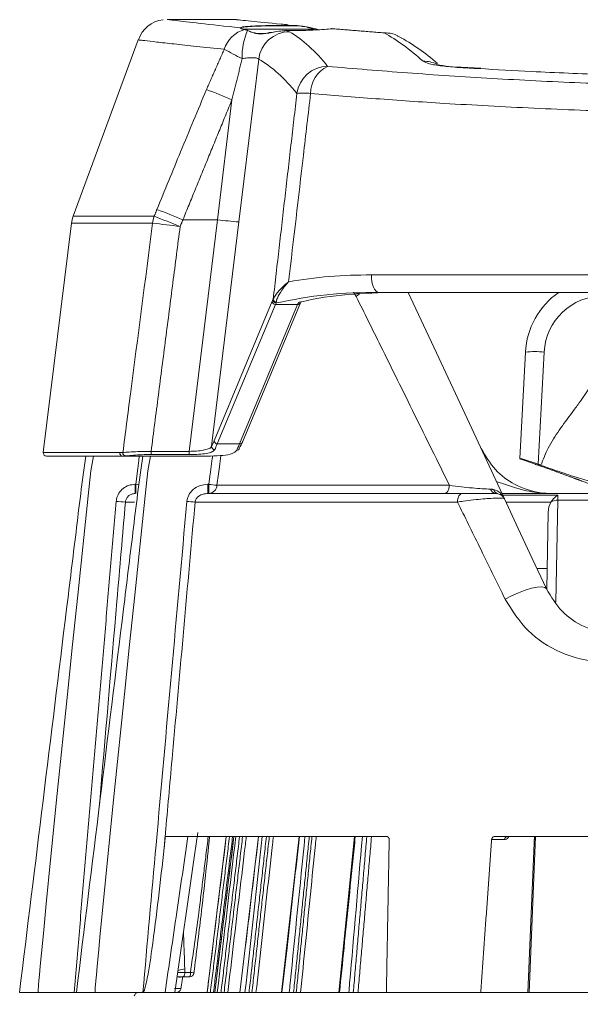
# Model space of a CAD drawing. Extents: x 2 to 136, y 1 to 99.
# Drawn here: x 54.717 to 56.519, y 96.263 to 99.383 of the extents above; entities that cross this region are included whole.
import ezdxf

# ---------------------------------------------------------------- set-up
doc = ezdxf.new("R2010")
doc.units = 0
doc.header["$MEASUREMENT"] = 0
doc.linetypes.add('SLD-Solid', pattern=[0])
doc.layers.add('OBJECT', color=7, linetype='CONTINUOUS')

msp = doc.modelspace()

# ---------------------------------------------------------------- linework, layer by layer
at = {"layer": 'OBJECT', "linetype": 'SLD-Solid', "lineweight": 15}
for p, q in [((55.4118, 99.3832), (55.1918, 99.3832)), ((55.4299, 99.3531), (55.4298, 99.3531)), ((55.4312, 99.3522), (55.663, 99.3522)), ((55.6631, 99.3522), (55.4318, 99.3522)), ((55.664, 99.3531), (55.6639, 99.3532)), ((55.664, 99.3531), (55.6641, 99.3531)), ((55.7143, 99.3532), (55.7141, 99.3531)), ((55.7142, 99.3532), (55.7141, 99.3531)), ((55.7145, 99.3532), (55.7143, 99.3532)), ((55.0977, 99.3181), (54.8894, 98.752)), ((55.4843, 99.2564), (55.4208, 98.7339)), ((56.127, 99.2291), (56.1333, 99.2298)), ((56.196, 99.2265), (56.1333, 99.23)), ((56.194, 99.2266), (56.1337, 99.2303)), ((55.3519, 98.7412), (55.3986, 99.1259)), ((54.8894, 98.752), (55.1491, 98.752)), ((54.884, 98.7297), (54.7937, 97.9944)), ((55.1443, 98.7297), (54.884, 98.7297)), ((55.3519, 98.7412), (55.2413, 98.7412)), ((55.2616, 97.9983), (55.3519, 98.7412)), ((55.4208, 98.7339), (55.3334, 98.0147)), ((55.8463, 98.5643), (58.5474, 98.5643)), ((55.8072, 98.5031), (55.7971, 98.4944)), ((58.5242, 98.5082), (55.8695, 98.5082)), ((56.0636, 98.5082), (55.9245, 98.5082)), ((55.9852, 98.5082), (55.9636, 98.5082)), ((56.0986, 98.5082), (55.9967, 98.5082)), ((56.4458, 98.5082), (56.0907, 98.5082)), ((56.6744, 98.5082), (56.1346, 98.5082)), ((55.3417, 98.0326), (55.5279, 98.4797)), ((55.5378, 98.4693), (55.3516, 98.0221)), ((55.4226, 98.0221), (55.6088, 98.4693)), ((55.4319, 98.0275), (55.618, 98.4746)), ((55.6088, 98.4693), (55.5378, 98.4693)), ((56.3214, 97.9751), (56.3392, 98.3163)), ((56.3992, 98.3168), (56.3803, 97.9569)), ((55.3516, 98.0221), (55.4226, 98.0221)), ((54.7937, 97.9944), (55.0389, 97.9944)), ((55.0478, 97.9832), (54.8037, 97.9832)), ((54.9238, 97.9832), (54.8742, 97.9832)), ((55.0672, 97.9832), (55.0387, 97.9832)), ((55.2686, 97.9832), (55.0478, 97.9832)), ((55.1394, 97.9883), (55.1394, 97.9983)), ((55.1394, 97.9983), (55.2616, 97.9983)), ((55.2616, 97.9883), (55.1394, 97.9883)), ((55.2616, 97.9883), (55.2616, 97.9983)), ((56.325, 97.9737), (56.371, 97.957)), ((55.0906, 97.8927), (55.0881, 97.8927)), ((55.0881, 97.8927), (55.0881, 97.8632)), ((55.0906, 97.8927), (55.0906, 97.8632)), ((55.3244, 97.8927), (55.3216, 97.8927)), ((55.3216, 97.8632), (55.3216, 97.8927)), ((55.3244, 97.8927), (55.3244, 97.8632)), ((56.0956, 97.8895), (55.3505, 97.8895)), ((56.1363, 97.8632), (55.3216, 97.8632)), ((56.2643, 97.8632), (56.9214, 97.8632)), ((56.4428, 97.8632), (56.2643, 97.8632)), ((56.4428, 97.8632), (56.2643, 97.8632)), ((56.4428, 97.8632), (56.2643, 97.8632)), ((56.4427, 97.8577), (56.2669, 97.8577)), ((55.057, 97.8358), (55.0865, 97.8358)), ((55.2804, 97.8358), (56.1216, 97.8358)), ((56.2773, 97.8354), (56.4212, 97.8354)), ((56.4369, 97.5148), (56.4426, 97.8418)), ((56.9214, 97.8418), (56.4426, 97.8418)), ((56.4122, 97.8024), (56.4079, 97.556)), ((56.4091, 97.6232), (56.3763, 97.6232)), ((55.8948, 96.7632), (55.1851, 96.7632)), ((55.3803, 96.7632), (55.3189, 96.2632)), ((55.4048, 96.7632), (55.3434, 96.2632)), ((55.4833, 96.7632), (55.4238, 96.2632)), ((55.6136, 96.7632), (55.5577, 96.2632)), ((55.7917, 96.7632), (55.7411, 96.2632)), ((56.2309, 96.7535), (56.2728, 96.7535)), ((56.2405, 96.7632), (58.1523, 96.7632)), ((56.3508, 96.2632), (56.3717, 96.7632)), ((56.3668, 96.7421), (56.3468, 96.2632)), ((55.2474, 96.3279), (55.2245, 96.3279)), ((55.2472, 96.3389), (55.2254, 96.334)), ((55.2474, 96.3279), (55.2652, 96.3279)), ((55.2626, 96.3132), (55.2227, 96.3132)), ((54.8925, 96.2632), (54.7774, 96.2632)), ((55.113, 96.2632), (54.9599, 96.2632)), ((55.1451, 96.2632), (55.113, 96.2632)), ((55.1451, 96.2632), (55.8935, 96.2632)), ((55.2352, 96.2764), (55.2142, 96.2764)), ((55.8935, 96.2632), (56.1959, 96.2632)), ((56.1959, 96.2632), (56.2019, 96.2632)), ((56.1959, 96.2632), (56.9885, 96.2632))]:
    msp.add_line(p, q, dxfattribs=at)
at = {"layer": 'OBJECT', "linetype": 'SLD-Solid', "lineweight": 15, "flags": 128}
for points in [[(55.8695, 98.5082), (55.8646, 98.5093), (55.8599, 98.5126), (55.8557, 98.5179), (55.852, 98.5251), (55.8492, 98.5337), (55.8472, 98.5434), (55.8462, 98.5537), (55.8463, 98.5643)], [(56.2724, 97.8459), (56.1595, 98.0881), (56.0538, 98.3147), (55.9636, 98.5082)], [(54.9548, 97.9832), (54.9461, 97.9363), (54.9378, 97.856), (54.9045, 97.5378), (54.8879, 97.3787), (54.8715, 97.2196), (54.8388, 96.9014), (54.8173, 96.6892), (54.8032, 96.5475), (54.794, 96.453), (54.7879, 96.3899), (54.784, 96.3478), (54.7815, 96.3197), (54.7798, 96.301), (54.7788, 96.2884), (54.7782, 96.2801), (54.7778, 96.2745), (54.7775, 96.2707), (54.7774, 96.2682), (54.7773, 96.2666), (54.7773, 96.2654), (54.7773, 96.2647), (54.7773, 96.2642), (54.7773, 96.2639), (54.7773, 96.2636), (54.7773, 96.2635), (54.7773, 96.2634), (54.7774, 96.2633), (54.7774, 96.2633), (54.7774, 96.2632), (54.7774, 96.2632), (54.7774, 96.2632), (54.7774, 96.2632), (54.7774, 96.2632), (54.7774, 96.2632)], [(55.1373, 97.9832), (55.1286, 97.9363), (55.1203, 97.856), (55.087, 97.5378), (55.0704, 97.3787), (55.0539, 97.2196), (55.0213, 96.9014), (54.9998, 96.6892), (54.9857, 96.5475), (54.9765, 96.453), (54.9704, 96.3899), (54.9665, 96.3478), (54.9639, 96.3197), (54.9623, 96.301), (54.9613, 96.2884), (54.9606, 96.2801), (54.9602, 96.2745), (54.96, 96.2707), (54.9598, 96.2682), (54.9598, 96.2666), (54.9597, 96.2654), (54.9597, 96.2647), (54.9597, 96.2642), (54.9598, 96.2639), (54.9598, 96.2636), (54.9598, 96.2635), (54.9598, 96.2634), (54.9598, 96.2633), (54.9598, 96.2633), (54.9598, 96.2632), (54.9599, 96.2632), (54.9599, 96.2632), (54.9599, 96.2632), (54.9599, 96.2632), (54.9599, 96.2632)], [(56.325, 97.9737), (56.323, 97.9745), (56.3218, 97.9749), (56.3214, 97.9751)], [(55.1004, 97.8915), (55.0958, 97.892), (55.0906, 97.8927)], [(56.0956, 97.8895), (56.095, 97.8842), (56.094, 97.8792), (56.0924, 97.8747), (56.0905, 97.8707), (56.0882, 97.8675), (56.0856, 97.8651), (56.0829, 97.8637), (56.0801, 97.8632)], [(56.1363, 97.8632), (56.1336, 97.8627), (56.131, 97.8611), (56.1285, 97.8587), (56.1263, 97.8553), (56.1245, 97.8512), (56.123, 97.8465), (56.122, 97.8413), (56.1216, 97.8358)], [(56.4069, 97.5575), (56.3613, 97.6553), (56.3165, 97.7514), (56.2724, 97.8459)], [(56.4426, 97.8418), (56.4426, 97.8481), (56.4427, 97.8534), (56.4427, 97.8577)], [(56.4069, 97.5575), (56.4016, 97.5622), (56.3913, 97.5641), (56.3768, 97.5633), (56.3588, 97.5597), (56.3384, 97.5536), (56.3167, 97.5452), (56.295, 97.5352), (56.2745, 97.524)], [(55.2151, 96.263), (55.2789, 96.7041), (55.2897, 96.7762)]]:
    msp.add_lwpolyline(points, dxfattribs=at)
at = {"layer": 'OBJECT', "linetype": 'SLD-Solid', "lineweight": 15}
for centre, radius, start, end in [((55.1857, 99.2917), 0.0904, 95.1369, 163.4199), ((55.4646, 99.2593), 0.0952, 105.3473, 162.539), ((55.4239, 99.3554), 0.001, 30.3932, 89.9246), ((55.4295, 99.3523), 0.000935, 69.8741, 98.9363), ((55.4296, 99.3522), 0.000917, 70.1028, 99.2479), ((55.6294, 99.2666), 0.1982, 155.6675, 182.5325), ((55.5839, 99.2435), 0.1004, 90.6217, 172.6577), ((55.664, 99.3522), 0.000935, 95.1366, 182.0443), ((55.6641, 99.3522), 0.000928, 94.947, 181.4479), ((55.625, 98.7538), 0.6522, 48.5017, 61.8767), ((55.7634, 99.9657), 0.7818, 240.114, 244.8721), ((56.0131, 99.1514), 0.0978, 64.1689, 91.0289), ((55.7067, 99.1318), 0.101, 90.8671, 171.9952), ((55.7462, 99.1465), 0.0955, 115.41, 180.3894), ((56.1448, 99.6604), 0.4308, 257.9371, 268.4591), ((54.0798, 95.9552), 3.434, 67.4163, 68.8862), ((55.6287, 98.9699), 0.1773, 82.8778, 97.1222), ((54.9833, 98.7175), 0.1, 159.8, 173), ((55.2543, 98.7178), 0.1106, 161.9541, 173.8105), ((53.981, 95.6624), 3.3031, 67.7375, 69.2902), ((53.9873, 95.6805), 3.3076, 67.7218, 69.2712), ((54.8115, 95.5457), 3.2014, 82.4457, 84.0333), ((55.5239, 100.0351), 1.3053, 262.4276, 265.4718), ((56.5889, 98.3032), 0.25, 124.9152, 177), ((55.5381, 98.4795), 0.0102, 178.7699, 267.9065), ((55.5403, 98.4845), 0.0102, 178.1894, 267.9337), ((55.5411, 98.4866), 0.0102, 179.3435, 265.2499), ((55.6097, 98.4784), 0.00921, 264.783, 335.6628), ((56.5889, 98.3068), 0.19, 90, 177), ((56.3713, 98.0702), 0.2481, 83.565, 97.4347), ((55.352, 98.0323), 0.0102, 178.7665, 267.9098), ((55.3436, 98.0141), 0.0102, 176.6226, 268.0973), ((55.4135, 98.0107), 0.00933, 266.5372, 354.4859), ((55.4235, 98.0313), 0.00921, 264.7774, 335.663), ((54.8037, 97.9932), 0.01, 173, 270), ((55.0484, 97.9928), 0.00967, 170.6545, 266.279), ((55.0586, 97.9934), 0.00985, 171.8413, 264.8764), ((55.4554, 98.8718), 0.9879, 262.3807, 263.9022), ((55.3228, 97.8909), 0.0278, 273.4855, 357.167), ((56.2465, 97.8828), 0.0197, 195.8847, 263.3447), ((56.256, 97.8812), 0.0193, 195.2977, 255.0695), ((56.2452, 97.8332), 0.03, 25, 78.8348), ((55.0859, 98.4511), 0.616, 264.5641, 267.3089), ((55.3443, 98.8085), 0.9748, 264.6873, 266.2414), ((56.4415, 97.8017), 0.0401, 88.4231, 118.9191), ((56.2821, 96.7539), 0.00936, 94.2416, 182.2358), ((55.242, 96.3244), 0.0235, 331.5271, 8.6241), ((55.2626, 96.3282), 0.015, 270, 352.6707), ((55.2095, 95.8663), 0.465, 81.5878, 83.1168), ((55.0998, 96.2479), 0.0154, 97.1656, 163.7125)]:
    msp.add_arc(centre, radius, start, end, dxfattribs=at)
for centre, major_axis, ratio, start_param, end_param in [((53.308, 82.0062), (2.1689, 17.375), 0.120232, 6.166548, 6.230996), ((57.8692, 82.0062), (-2.1689, 17.375), 0.120232, 6.143924, 6.197792), ((53.2094, 82.0184), (2.1692, 17.275), 0.120906, 6.166722, 6.23117), ((55.494, 98.0094), (0.064, 0.5099), 0.120906, 0.385369, 0.412418), ((55.5038, 98.0082), (0.0641, 0.4999), 0.123247, 0.385982, 0.413031), ((55.5749, 98.0082), (0.0641, 0.4999), 0.123247, 0.377133, 0.413031), ((55.3744, 98.4844), (0.0615, 0.4899), 0.120906, 3.445752, 3.554011), ((55.3842, 98.4832), (0.0615, 0.4999), 0.118561, 3.445151, 3.55341), ((55.4553, 98.4832), (0.0615, 0.4999), 0.118561, 3.426946, 3.55341), ((55.4651, 98.482), (0.0615, 0.4899), 0.120906, 3.427547, 3.554011), ((56.4422, 97.8019), (0.0008, 0.0477), 0.62936, 0.801932, 1.57041)]:
    msp.add_ellipse(centre, major_axis=major_axis, ratio=ratio, start_param=start_param, end_param=end_param, dxfattribs=at)
for points, knots in [([(55.1914, 99.3832), (55.1916, 99.3832), (55.1927, 99.383), (55.1953, 99.3827), (55.1978, 99.3824), (55.2245, 99.3792), (55.287, 99.3716), (55.3779, 99.3615), (55.4239, 99.3565)], [0, 0, 0, 0, 0.010095, 0.094011, 0.176827, 0.354266, 0.673199, 1, 1, 1, 1]), ([(55.5786, 99.3662), (55.5711, 99.3669), (55.5204, 99.3716), (55.4535, 99.3783), (55.406, 99.3832), (55.4104, 99.3827), (55.4118, 99.3826)], [0, 0, 0, 0, 0.066123, 0.44187, 0.828577, 1, 1, 1, 1]), ([(55.4239, 99.3565), (55.4255, 99.3574), (55.4287, 99.3592), (55.4547, 99.3615), (55.493, 99.3632), (55.5408, 99.3642), (55.5784, 99.3643), (55.5981, 99.3641), (55.6012, 99.3641)], [0, 0, 0, 0, 0.193241, 0.386488, 0.579566, 0.772391, 0.965024, 1, 1, 1, 1]), ([(55.601, 99.3631), (55.5841, 99.3632), (55.5503, 99.3633), (55.5017, 99.3624), (55.4614, 99.3609), (55.434, 99.3587), (55.4253, 99.3567), (55.4249, 99.3556), (55.4249, 99.3555)], [0, 0, 0, 0, 0.192566, 0.385131, 0.577738, 0.770507, 0.963513, 1, 1, 1, 1]), ([(55.5678, 99.3475), (55.5509, 99.3454), (55.5219, 99.342), (55.4853, 99.3354), (55.4626, 99.3423), (55.4522, 99.3468), (55.4488, 99.3483)], [0, 0, 0, 0, 0.35693, 0.612991, 0.87017, 1, 1, 1, 1]), ([(55.4497, 99.3474), (55.4599, 99.3428), (55.4782, 99.3347), (55.5178, 99.3391), (55.5473, 99.3461), (55.565, 99.3464), (55.5679, 99.3465)], [0, 0, 0, 0, 0.350739, 0.62487, 0.939555, 1, 1, 1, 1]), ([(55.7142, 99.3532), (55.7062, 99.3523), (55.69, 99.3505), (55.6485, 99.3485), (55.6059, 99.3475), (55.5784, 99.3475), (55.5678, 99.3475)], [0, 0, 0, 0, 0.276323, 0.552659, 0.828641, 1, 1, 1, 1]), ([(55.5678, 99.3475), (55.5679, 99.3474), (55.5757, 99.3464), (55.5793, 99.3452), (55.5828, 99.344)], [0, 0, 0, 0, 0.008014, 1, 1, 1, 1]), ([(55.663, 99.3522), (55.6489, 99.3562), (55.6296, 99.3617), (55.6071, 99.3628), (55.601, 99.3631)], [0, 0, 0, 0, 0.728743, 1, 1, 1, 1]), ([(55.6012, 99.3641), (55.6178, 99.3623), (55.6404, 99.36), (55.6591, 99.3545), (55.664, 99.3531)], [0, 0, 0, 0, 0.736891, 1, 1, 1, 1]), ([(55.3738, 99.2878), (55.3433, 99.291), (55.2822, 99.2972), (55.2104, 99.305), (55.154, 99.3112), (55.1179, 99.3154), (55.0995, 99.3175), (55.0992, 99.3175), (55.0991, 99.3175)], [0, 0, 0, 0, 0.177514, 0.355029, 0.538783, 0.722538, 0.8848, 1, 1, 1, 1]), ([(55.9322, 99.3287), (55.9312, 99.3294), (55.9214, 99.3367), (55.9049, 99.3394), (55.8904, 99.3402), (55.8866, 99.3402), (55.8864, 99.3402)], [0, 0, 0, 0, 0.079323, 0.761322, 0.99073, 1, 1, 1, 1]), ([(55.4843, 99.2564), (55.4829, 99.2575), (55.48, 99.2596), (55.4668, 99.2606), (55.45, 99.26), (55.4372, 99.2585), (55.4314, 99.2579)], [0, 0, 0, 0, 0.26233, 0.524835, 0.78459, 1, 1, 1, 1]), ([(56.0113, 99.2492), (56.0167, 99.2464), (56.0274, 99.2409), (56.0692, 99.2336), (56.1079, 99.2306), (56.127, 99.2291)], [0, 0, 0, 0, 0.336948, 0.673845, 1, 1, 1, 1]), ([(55.7052, 99.2328), (55.7892, 99.2257), (55.9576, 99.2114), (56.2304, 99.1935), (56.5141, 99.1792), (56.8072, 99.1698), (57.1053, 99.1655), (57.4034, 99.1664), (57.6975, 99.1728), (57.9843, 99.184), (58.2458, 99.1985), (58.4816, 99.2151), (58.6195, 99.2269), (58.6885, 99.2328)], [0, 0, 0, 0, 0.094108, 0.188508, 0.282606, 0.376776, 0.471253, 0.56542, 0.658464, 0.751806, 0.844857, 0.922428, 1, 1, 1, 1]), ([(58.214, 99.2261), (58.167, 99.2234), (58.0556, 99.2169), (57.8704, 99.2087), (57.6611, 99.2018), (57.4482, 99.1974), (57.2355, 99.1956), (57.0226, 99.1964), (56.8089, 99.1999), (56.586, 99.2063), (56.3782, 99.2148), (56.2464, 99.2224), (56.1908, 99.2256)], [0, 0, 0, 0, 0.073735, 0.174905, 0.279004, 0.383102, 0.484278, 0.585454, 0.689583, 0.793713, 0.912817, 1, 1, 1, 1]), ([(55.158, 98.774), (55.1833, 98.8356), (55.236, 98.964), (55.2892, 99.0921), (55.3169, 99.1587)], [0, 0, 0, 0, 0.480478, 1, 1, 1, 1]), ([(55.6507, 99.1459), (55.6429, 99.0798), (55.6195, 98.8786), (55.596, 98.6774), (55.5802, 98.5423)], [0, 0, 0, 0, 0.328344, 1, 1, 1, 1]), ([(58.7431, 99.1459), (58.6552, 99.1387), (58.4793, 99.1244), (58.1944, 99.1065), (57.8982, 99.0923), (57.5924, 99.0831), (57.2816, 99.0789), (56.9707, 99.08), (56.664, 99.0866), (56.365, 99.098), (56.0962, 99.1126), (55.8572, 99.1288), (55.7195, 99.1402), (55.6507, 99.1459)], [0, 0, 0, 0, 0.094729, 0.189754, 0.284474, 0.379253, 0.474339, 0.569114, 0.662863, 0.756911, 0.850666, 0.925332, 1, 1, 1, 1]), ([(55.0489, 97.9948), (55.0569, 98.057), (55.0887, 98.302), (55.1205, 98.547), (55.1443, 98.7297)], [0, 0, 0, 0, 0.254031, 1, 1, 1, 1]), ([(55.5802, 98.5423), (55.6233, 98.5489), (55.71, 98.5622), (55.8007, 98.5636), (55.8463, 98.5643)], [0, 0, 0, 0, 0.497922, 1, 1, 1, 1]), ([(55.5309, 98.4867), (55.5333, 98.4911), (55.5393, 98.5023), (55.5571, 98.5223), (55.5727, 98.5362), (55.5792, 98.5415), (55.5801, 98.5422), (55.5802, 98.5423)], [0, 0, 0, 0, 0.291273, 0.731775, 0.961022, 0.99599, 1, 1, 1, 1]), ([(55.5802, 98.5423), (55.5801, 98.5422), (55.5793, 98.5414), (55.5769, 98.5387), (55.5689, 98.5297), (55.5558, 98.5125), (55.5437, 98.4911), (55.5412, 98.4806), (55.5402, 98.4764)], [0, 0, 0, 0, 0.003813, 0.036465, 0.111777, 0.383706, 0.753032, 1, 1, 1, 1]), ([(55.8695, 98.5082), (55.8134, 98.5072), (55.7004, 98.5054), (55.5937, 98.4847), (55.54, 98.4743)], [0, 0, 0, 0, 0.497068, 1, 1, 1, 1]), ([(55.6117, 98.4759), (55.6153, 98.4767), (55.6667, 98.4888), (55.7693, 98.5047), (55.8726, 98.507), (55.9245, 98.5082)], [0, 0, 0, 0, 0.03518, 0.514633, 1, 1, 1, 1]), ([(55.9852, 98.5082), (55.9882, 98.5082), (55.994, 98.5082), (55.9958, 98.5082), (55.9967, 98.5082)], [0, 0, 0, 0, 0.519165, 1, 1, 1, 1]), ([(56.1346, 98.5082), (56.1233, 98.5082), (56.1003, 98.5082), (56.0759, 98.5082), (56.0636, 98.5082)], [0, 0, 0, 0, 0.49149, 1, 1, 1, 1]), ([(55.7971, 98.4944), (55.823, 98.4421), (55.8842, 98.3182), (55.9838, 98.1166), (56.0583, 97.9653), (56.0956, 97.8895)], [0, 0, 0, 0, 0.267535, 0.633326, 1, 1, 1, 1]), ([(56.3887, 97.9539), (56.396, 97.9726), (56.4114, 98.0122), (56.4477, 98.0673), (56.4823, 98.114), (56.5099, 98.1513), (56.5294, 98.1789), (56.5491, 98.2103), (56.5688, 98.2472), (56.575, 98.2776), (56.578, 98.2924)], [0, 0, 0, 0, 0.15382, 0.32546, 0.503781, 0.600006, 0.681858, 0.763121, 0.884544, 1, 1, 1, 1]), ([(55.2616, 97.9983), (55.2696, 97.9986), (55.2857, 97.9991), (55.3071, 98.0017), (55.3236, 98.0059), (55.3311, 98.0107), (55.333, 98.014), (55.3334, 98.0147)], [0, 0, 0, 0, 0.231455, 0.462802, 0.696834, 0.935031, 1, 1, 1, 1]), ([(55.3432, 98.0039), (55.3409, 98.0013), (55.3361, 97.9962), (55.3176, 97.9915), (55.2933, 97.9889), (55.2733, 97.9883), (55.2628, 97.9883), (55.2616, 97.9883)], [0, 0, 0, 0, 0.247398, 0.49508, 0.735442, 0.967351, 1, 1, 1, 1]), ([(55.2686, 97.9832), (55.2854, 97.9832), (55.3189, 97.9831), (55.3625, 97.9841), (55.3952, 97.9883), (55.409, 97.9952), (55.4124, 98.0005), (55.4129, 98.0014)], [0, 0, 0, 0, 0.235871, 0.471661, 0.709709, 0.951942, 1, 1, 1, 1]), ([(56.4236, 97.8632), (56.4116, 97.8637), (56.37, 97.8655), (56.3071, 97.8877), (56.2405, 97.9348), (56.2114, 97.9835), (56.197, 98.0075)], [0, 0, 0, 0, 0.130798, 0.454343, 0.731133, 1, 1, 1, 1]), ([(54.7174, 96.2632), (54.7678, 96.6731), (54.8232, 97.124), (54.8835, 97.616), (54.8988, 97.7389), (54.9132, 97.8615), (54.9246, 97.9428), (54.9303, 97.9832)], [0, 0, 0, 0, 0.71491, 0.786401, 0.857892, 0.929384, 1, 1, 1, 1]), ([(54.8999, 96.2632), (54.9503, 96.6731), (55.0057, 97.124), (55.066, 97.616), (55.0812, 97.7389), (55.0957, 97.8615), (55.1071, 97.9428), (55.1128, 97.9832)], [0, 0, 0, 0, 0.71491, 0.786401, 0.857892, 0.929384, 1, 1, 1, 1]), ([(55.0387, 97.9832), (55.0359, 97.9832), (55.0303, 97.9832), (55.0241, 97.9832), (55.0218, 97.9832), (55.0212, 97.9832)], [0, 0, 0, 0, 0.436723, 0.873503, 1, 1, 1, 1]), ([(55.0489, 97.9948), (55.055, 97.9953), (55.0672, 97.9961), (55.0962, 97.9979), (55.1216, 97.9985), (55.1362, 97.9984), (55.1394, 97.9983)], [0, 0, 0, 0, 0.302947, 0.605662, 0.913217, 1, 1, 1, 1]), ([(55.1394, 97.9883), (55.1292, 97.9881), (55.1089, 97.9878), (55.0818, 97.9858), (55.0656, 97.9843), (55.0592, 97.9837), (55.0578, 97.9836)], [0, 0, 0, 0, 0.30101, 0.601823, 0.907076, 1, 1, 1, 1]), ([(55.0773, 97.9832), (55.0772, 97.9832), (55.0771, 97.9832), (55.0762, 97.9832), (55.0758, 97.9832)], [0, 0, 0, 0, 0.617902, 1, 1, 1, 1]), ([(55.3505, 97.8895), (55.3531, 97.9094), (55.3572, 97.9412), (55.3614, 97.973), (55.3629, 97.9849)], [0, 0, 0, 0, 0.623528, 1, 1, 1, 1]), ([(56.3251, 97.9751), (56.328, 97.9742), (56.3339, 97.9726), (56.3495, 97.9676), (56.3656, 97.9621), (56.3762, 97.9583), (56.3803, 97.9569)], [0, 0, 0, 0, 0.272659, 0.546139, 0.8274, 1, 1, 1, 1]), ([(56.4188, 97.9402), (56.4121, 97.9426), (56.3996, 97.9471), (56.3841, 97.9525), (56.3745, 97.9558), (56.3702, 97.9573), (56.3709, 97.9571), (56.371, 97.957)], [0, 0, 0, 0, 0.269503, 0.506964, 0.727957, 0.93863, 1, 1, 1, 1]), ([(56.6053, 97.8932), (56.5937, 97.8941), (56.5706, 97.8961), (56.5173, 97.9104), (56.4559, 97.9301), (56.4111, 97.9459), (56.3887, 97.9539)], [0, 0, 0, 0, 0.249468, 0.499319, 0.749167, 1, 1, 1, 1]), ([(56.5464, 97.8932), (56.5462, 97.8933), (56.5456, 97.8935), (56.5405, 97.8955), (56.5306, 97.8993), (56.5168, 97.9045), (56.5047, 97.909), (56.4979, 97.9115), (56.4967, 97.9119)], [0, 0, 0, 0, 0.124599, 0.319204, 0.5187, 0.729034, 0.951523, 1, 1, 1, 1]), ([(55.0275, 97.8379), (55.0278, 97.8403), (55.029, 97.8494), (55.0352, 97.8646), (55.0489, 97.8801), (55.0673, 97.8906), (55.0812, 97.892), (55.0881, 97.8927)], [0, 0, 0, 0, 0.081788, 0.307581, 0.536949, 0.768514, 1, 1, 1, 1]), ([(55.2541, 97.8379), (55.2541, 97.8381), (55.2547, 97.8449), (55.2591, 97.8593), (55.2739, 97.8775), (55.296, 97.8903), (55.3131, 97.8919), (55.3216, 97.8927)], [0, 0, 0, 0, 0.005177, 0.217909, 0.46291, 0.731848, 1, 1, 1, 1]), ([(56.2276, 97.8774), (56.2188, 97.8777), (56.2012, 97.8783), (56.1681, 97.881), (56.1314, 97.8847), (56.1084, 97.8878), (56.0956, 97.8895)], [0, 0, 0, 0, 0.220289, 0.445216, 0.694221, 1, 1, 1, 1]), ([(56.2677, 97.8522), (56.2649, 97.8569), (56.2578, 97.8682), (56.245, 97.8732), (56.2374, 97.8761)], [0, 0, 0, 0, 0.412645, 1, 1, 1, 1]), ([(56.4236, 97.8632), (56.4235, 97.8632), (56.4224, 97.8632), (56.418, 97.8632), (56.3909, 97.8638), (56.3396, 97.8707), (56.2892, 97.8873), (56.254, 97.8993), (56.2463, 97.9019)], [0, 0, 0, 0, 0.002733, 0.016789, 0.074371, 0.454752, 0.880625, 1, 1, 1, 1]), ([(55.0881, 97.8632), (55.0845, 97.8629), (55.0774, 97.8622), (55.068, 97.8569), (55.0609, 97.8492), (55.0577, 97.8416), (55.0571, 97.837), (55.057, 97.8358)], [0, 0, 0, 0, 0.236417, 0.470098, 0.698088, 0.919921, 1, 1, 1, 1]), ([(55.3216, 97.8632), (55.3164, 97.8628), (55.3063, 97.8621), (55.2941, 97.8565), (55.287, 97.8503), (55.2831, 97.8448), (55.2811, 97.8403), (55.2806, 97.8368), (55.2804, 97.8358)], [0, 0, 0, 0, 0.295538, 0.575717, 0.740309, 0.809194, 0.945638, 1, 1, 1, 1]), ([(56.1216, 97.8358), (56.1276, 97.8367), (56.1438, 97.8392), (56.1721, 97.8428), (56.2033, 97.8459), (56.2306, 97.8479), (56.2529, 97.8486), (56.2685, 97.8481), (56.2711, 97.8466), (56.2724, 97.8459)], [0, 0, 0, 0, 0.099425, 0.265865, 0.416098, 0.557611, 0.700775, 0.851618, 1, 1, 1, 1]), ([(56.2442, 97.8632), (56.2435, 97.8632), (56.2412, 97.8632), (56.2325, 97.8632), (56.2165, 97.8632), (56.1966, 97.8632), (56.1737, 97.8632), (56.1529, 97.8632), (56.1409, 97.8632), (56.1363, 97.8632)], [0, 0, 0, 0, 0.072611, 0.232464, 0.384311, 0.536497, 0.701328, 0.887553, 1, 1, 1, 1]), ([(56.4221, 97.8368), (56.4245, 97.8402), (56.4292, 97.847), (56.4363, 97.8538), (56.4408, 97.8567), (56.4427, 97.8576), (56.4427, 97.8577)], [0, 0, 0, 0, 0.378294, 0.740606, 0.99227, 1, 1, 1, 1]), ([(54.9735, 96.8627), (54.9922, 97.0813), (55.0201, 97.4056), (55.0479, 97.73), (55.057, 97.8358)], [0, 0, 0, 0, 0.673818, 1, 1, 1, 1]), ([(55.2541, 97.8379), (55.2211, 97.471), (55.174, 96.9461), (55.1271, 96.4212), (55.113, 96.2632)], [0, 0, 0, 0, 0.699038, 1, 1, 1, 1]), ([(55.1812, 96.7276), (55.183, 96.7475), (55.1919, 96.8471), (55.2249, 97.2165), (55.2563, 97.566), (55.2804, 97.8358)], [0, 0, 0, 0, 0.053919, 0.269596, 1, 1, 1, 1]), ([(56.1216, 97.8358), (56.1449, 97.7882), (56.1956, 97.6849), (56.2469, 97.5803), (56.2745, 97.524)], [0, 0, 0, 0, 0.460735, 1, 1, 1, 1]), ([(56.6335, 97.4132), (56.6273, 97.4133), (56.5902, 97.4142), (56.5262, 97.4322), (56.4528, 97.4812), (56.4221, 97.5321), (56.4069, 97.5575)], [0, 0, 0, 0, 0.063317, 0.382239, 0.692331, 1, 1, 1, 1]), ([(56.2745, 97.524), (56.2969, 97.4884), (56.3421, 97.4169), (56.4509, 97.3479), (56.5443, 97.3233), (56.598, 97.3221), (56.607, 97.3219)], [0, 0, 0, 0, 0.304165, 0.612213, 0.935018, 1, 1, 1, 1]), ([(55.2574, 96.7632), (55.2455, 96.6823), (55.2209, 96.5156), (55.1965, 96.3489), (55.184, 96.2632)], [0, 0, 0, 0, 0.485511, 1, 1, 1, 1]), ([(55.327, 96.7632), (55.3181, 96.6791), (55.3029, 96.5335), (55.2844, 96.3879), (55.2767, 96.3264)], [0, 0, 0, 0, 0.577375, 1, 1, 1, 1]), ([(55.3191, 96.2632), (55.3203, 96.2732), (55.3407, 96.4399), (55.3612, 96.6066), (55.3804, 96.7632)], [0, 0, 0, 0, 0.060204, 1, 1, 1, 1]), ([(55.4049, 96.7632), (55.4033, 96.7502), (55.3887, 96.6314), (55.3683, 96.4647), (55.3494, 96.311), (55.3435, 96.2632)], [0, 0, 0, 0, 0.077897, 0.713096, 1, 1, 1, 1]), ([(55.3516, 96.2632), (55.3528, 96.2732), (55.3726, 96.4399), (55.3924, 96.6066), (55.411, 96.7632)], [0, 0, 0, 0, 0.060204, 1, 1, 1, 1]), ([(55.4445, 96.7632), (55.4435, 96.7548), (55.4299, 96.6405), (55.4101, 96.4738), (55.3913, 96.3156), (55.3851, 96.2632)], [0, 0, 0, 0, 0.050585, 0.685792, 1, 1, 1, 1]), ([(55.4839, 96.7632), (55.4823, 96.7502), (55.4682, 96.6314), (55.4483, 96.4647), (55.43, 96.311), (55.4243, 96.2632)], [0, 0, 0, 0, 0.077897, 0.713096, 1, 1, 1, 1]), ([(55.4402, 96.2632), (55.4414, 96.2732), (55.4599, 96.4399), (55.4785, 96.6066), (55.4959, 96.7632)], [0, 0, 0, 0, 0.060204, 1, 1, 1, 1]), ([(55.5313, 96.7632), (55.5303, 96.7548), (55.5176, 96.6405), (55.499, 96.4738), (55.4814, 96.3156), (55.4756, 96.2632)], [0, 0, 0, 0, 0.050585, 0.685792, 1, 1, 1, 1]), ([(55.6149, 96.7632), (55.6134, 96.7502), (55.6001, 96.6314), (55.5815, 96.4647), (55.5643, 96.311), (55.5589, 96.2632)], [0, 0, 0, 0, 0.077897, 0.713096, 1, 1, 1, 1]), ([(55.5822, 96.2632), (55.5832, 96.2732), (55.6, 96.4399), (55.6168, 96.6066), (55.6325, 96.7632)], [0, 0, 0, 0, 0.060204, 1, 1, 1, 1]), ([(55.6687, 96.7632), (55.6678, 96.7548), (55.6563, 96.6405), (55.6396, 96.4738), (55.6237, 96.3156), (55.6184, 96.2632)], [0, 0, 0, 0, 0.050585, 0.685792, 1, 1, 1, 1]), ([(55.7939, 96.7632), (55.7926, 96.7502), (55.7806, 96.6314), (55.7637, 96.4647), (55.7481, 96.311), (55.7433, 96.2632)], [0, 0, 0, 0, 0.077897, 0.713096, 1, 1, 1, 1]), ([(55.7732, 96.2632), (55.7741, 96.2732), (55.7886, 96.4399), (55.803, 96.6066), (55.8166, 96.7632)], [0, 0, 0, 0, 0.060204, 1, 1, 1, 1]), ([(55.9026, 96.7535), (55.9025, 96.7546), (55.9024, 96.7569), (55.901, 96.7598), (55.899, 96.762), (55.8967, 96.7631), (55.8953, 96.7631), (55.8948, 96.7632)], [0, 0, 0, 0, 0.219744, 0.439446, 0.659967, 0.880756, 1, 1, 1, 1]), ([(56.2405, 96.7632), (56.2394, 96.7631), (56.2374, 96.7628), (56.2345, 96.7611), (56.2324, 96.7586), (56.2312, 96.7558), (56.231, 96.7541), (56.2309, 96.7535)], [0, 0, 0, 0, 0.219651, 0.439261, 0.659735, 0.880539, 1, 1, 1, 1]), ([(56.2728, 96.7535), (56.2734, 96.7535), (56.2763, 96.7537), (56.2811, 96.756), (56.2844, 96.761), (56.2858, 96.7632)], [0, 0, 0, 0, 0.14162, 0.62592, 1, 1, 1, 1]), ([(55.113, 96.2632), (55.1131, 96.2632), (55.1135, 96.2633), (55.1143, 96.2638), (55.1161, 96.2662), (55.1201, 96.2773), (55.1303, 96.3226), (55.1531, 96.475), (55.1691, 96.6189), (55.1812, 96.7276)], [0, 0, 0, 0, 0.000975, 0.002308, 0.005825, 0.020094, 0.076658, 0.30233, 1, 1, 1, 1]), ([(55.2652, 96.3279), (55.2745, 96.3895), (55.2846, 96.4568), (55.2929, 96.5243), (55.2936, 96.5301)], [0, 0, 0, 0, 0.913035, 1, 1, 1, 1]), ([(55.2432, 96.4571), (55.2434, 96.451), (55.2448, 96.4116), (55.2461, 96.3722), (55.2472, 96.3389)], [0, 0, 0, 0, 0.154517, 1, 1, 1, 1]), ([(55.2474, 96.3279), (55.2474, 96.3262), (55.2473, 96.3229), (55.2467, 96.3198), (55.246, 96.3174), (55.2454, 96.3162), (55.244, 96.3149), (55.2388, 96.3122), (55.2302, 96.3127), (55.2227, 96.3132)], [0, 0, 0, 0, 0.125008, 0.251444, 0.255484, 0.370174, 0.385544, 0.465868, 1, 1, 1, 1]), ([(54.7774, 96.2632), (54.7712, 96.2632), (54.7582, 96.2632), (54.7405, 96.2632), (54.7265, 96.2632), (54.7186, 96.2632), (54.7178, 96.2632), (54.7174, 96.2632)], [0, 0, 0, 0, 0.19834, 0.412972, 0.627088, 0.843128, 1, 1, 1, 1]), ([(54.9599, 96.2632), (54.9537, 96.2632), (54.9407, 96.2632), (54.9229, 96.2632), (54.909, 96.2632), (54.9011, 96.2632), (54.9002, 96.2632), (54.8999, 96.2632)], [0, 0, 0, 0, 0.19834, 0.412973, 0.627088, 0.843128, 1, 1, 1, 1]), ([(55.2183, 96.2632), (55.2204, 96.2634), (55.2246, 96.2638), (55.2301, 96.267), (55.234, 96.2714), (55.2348, 96.2748), (55.2352, 96.2764)], [0, 0, 0, 0, 0.271987, 0.544501, 0.799134, 1, 1, 1, 1])]:
    msp.add_open_spline(points, degree=3, knots=knots, dxfattribs=at)
for points in [[(55.4293, 99.3532), (55.4239, 99.3565)], [(55.4293, 99.3532), (55.4295, 99.3531)], [(55.4394, 99.351), (55.4295, 99.3531)], [(55.4488, 99.3483), (55.4394, 99.351)], [(55.663, 99.3522), (55.6631, 99.3522)], [(55.6641, 99.3531), (55.679, 99.3492)], [(55.7142, 99.3532), (55.7145, 99.3532)], [(55.7179, 99.3537), (55.7145, 99.3532)], [(55.8864, 99.3402), (55.7179, 99.3537)], [(55.7245, 99.3532), (55.7179, 99.3537)], [(55.3169, 99.1587), (55.3738, 99.2878)], [(55.4314, 99.2579), (55.3986, 99.1259)], [(56.1908, 99.2256), (56.127, 99.2291)], [(55.3986, 99.1259), (55.2413, 98.7412)], [(55.5309, 98.4867), (55.6067, 99.1459)], [(55.1491, 98.752), (55.158, 98.774)], [(55.2324, 98.7193), (55.1394, 97.9983)], [(55.2413, 98.7412), (55.2324, 98.7193)], [(55.7885, 98.5082), (55.7971, 98.4944)], [(55.5301, 98.4849), (55.5309, 98.4867)], [(55.5402, 98.4764), (55.54, 98.4743)], [(55.0389, 97.9944), (55.0489, 97.9948)], [(55.0578, 97.9836), (55.0478, 97.9832)], [(55.1016, 97.9832), (55.0906, 97.8927)], [(55.3364, 97.9839), (55.3244, 97.8927)], [(56.325, 97.9737), (56.3251, 97.9751)], [(56.3887, 97.9539), (56.3803, 97.9569)], [(56.4967, 97.9119), (56.4188, 97.9402)], [(56.4967, 97.9119), (56.5136, 97.9057)], [(56.2374, 97.8761), (56.2276, 97.8774)], [(56.2442, 97.8632), (56.251, 97.8626)], [(55.0275, 97.8379), (54.8925, 96.2632)], [(56.4212, 97.8354), (56.4221, 97.8368)], [(55.1812, 96.7276), (55.1851, 96.7632)], [(55.2936, 96.5301), (55.3225, 96.7632)], [(55.3907, 96.7632), (55.3293, 96.2632)], [(55.3394, 96.2632), (55.4006, 96.7632)], [(55.4229, 96.7632), (55.3635, 96.2632)], [(55.3733, 96.2632), (55.4327, 96.7632)], [(55.509, 96.7632), (55.4533, 96.2632)], [(55.4626, 96.2632), (55.5183, 96.7632)], [(55.6464, 96.7632), (55.5961, 96.2632)], [(55.6046, 96.2632), (55.6549, 96.7632)], [(55.8308, 96.7632), (55.7875, 96.2632)], [(55.8459, 96.7632), (55.8026, 96.2632)], [(55.8935, 96.2632), (55.9026, 96.7535)], [(56.2309, 96.7535), (56.1959, 96.2632)], [(56.3668, 96.7421), (56.3687, 96.7632)], [(55.2472, 96.3389), (55.2474, 96.3279)], [(55.2407, 96.3132), (55.2352, 96.2764)], [(54.8925, 96.2632), (54.8999, 96.2632)]]:
    msp.add_open_spline(points, degree=1, dxfattribs=at)

doc.saveas('drawing.dxf')
